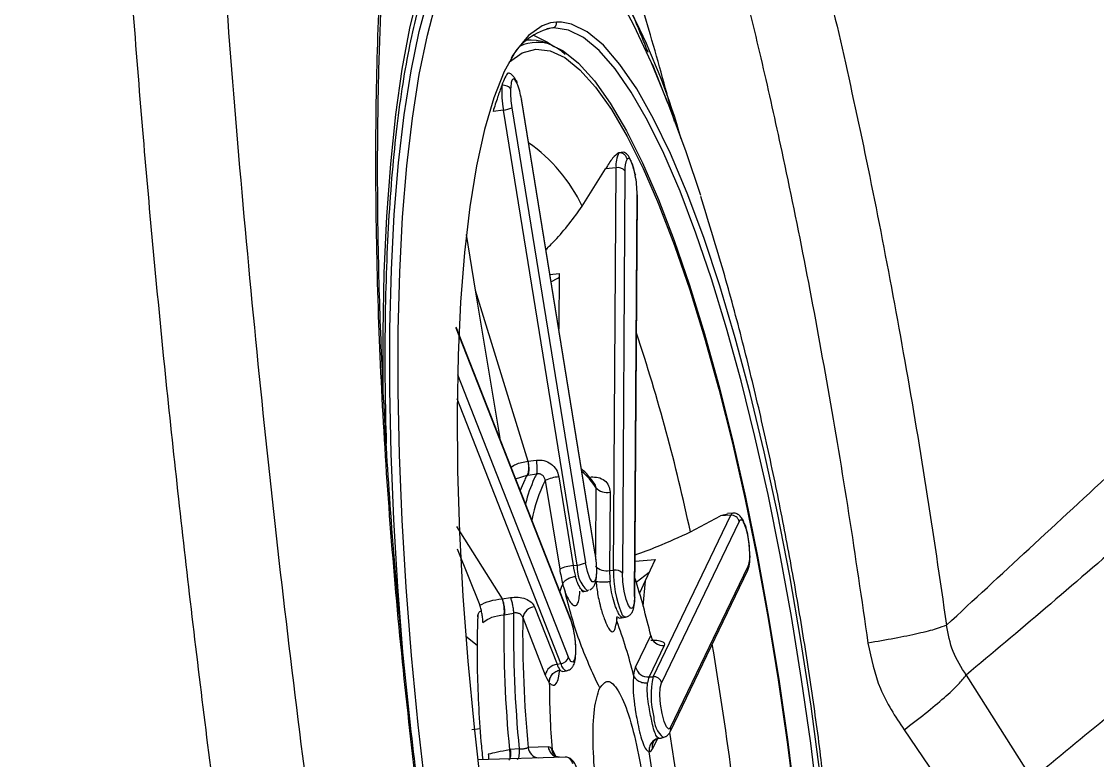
# Model space of a CAD drawing. Extents: x 943 to 1030, y 781 to 934.
# Drawn here: x 951.505 to 954.291, y 840.572 to 842.485 of the extents above; entities that cross this region are included whole.
import ezdxf

# ---------------------------------------------------------------- set-up
doc = ezdxf.new("R2010")
doc.units = 0
doc.header["$MEASUREMENT"] = 0
doc.layers.add('1', color=4, linetype='Continuous')

# ---------------------------------------------------------------- blocks, each defined once
blk = doc.blocks.new('AIRA')
at = {"layer": '1', "color": 3, "linetype": 'Continuous', "lineweight": 25}
for p, q in [((9.7031, 39.303), (9.6875, 39.3008)), ((9.7125, 39.3178), (9.6969, 39.3156)), ((9.7258, 39.3178), (9.7125, 39.3178)), ((10.0015, 39.1083), (9.9618, 39.2092)), ((9.8128, 37.9401), (9.6217, 39.1183)), ((9.8132, 37.9408), (9.6221, 39.1191)), ((9.5753, 39.0902), (9.5484, 39.0865)), ((9.7664, 37.9119), (9.5753, 39.0902)), ((9.5972, 39.096), (9.7883, 37.9178)), ((9.8858, 38.9811), (9.8742, 38.9797)), ((9.7793, 38.841), (9.8401, 38.9379)), ((9.8671, 38.9405), (9.8401, 38.9379)), ((9.8606, 37.8986), (9.8671, 38.9405)), ((9.8901, 38.9332), (9.8836, 37.8913)), ((9.915, 37.8303), (9.9215, 38.8722)), ((9.9157, 37.8278), (9.9222, 38.8697)), ((9.4791, 38.7679), (9.5025, 38.6235)), ((9.6958, 38.6647), (9.7198, 38.6667)), ((9.7139, 38.6531), (9.6989, 38.6457)), ((9.7198, 38.6667), (9.7189, 38.5308)), ((9.5025, 38.6235), (9.6389, 38.1807)), ((9.5025, 38.6235), (9.566, 38.2403)), ((9.7496, 37.7692), (9.4532, 38.525)), ((9.7488, 37.7739), (9.4533, 38.5276)), ((9.7189, 38.5308), (9.7189, 38.5224)), ((9.4565, 38.4057), (9.7434, 37.6739)), ((9.7244, 37.6566), (9.4555, 38.3425)), ((9.6389, 38.1807), (9.6606, 38.1836)), ((9.607, 38.1356), (9.6368, 38.1449)), ((9.6387, 38.1451), (9.6368, 38.1449)), ((9.6387, 38.1451), (9.6618, 38.1484)), ((9.6837, 38.131), (9.721, 37.9012)), ((9.7188, 38.1404), (9.756, 37.9105)), ((9.8146, 38.1126), (9.8136, 37.9383)), ((9.8515, 38.1008), (9.8502, 37.8976)), ((9.9629, 37.6229), (10.164, 38.041)), ((10.0595, 37.9979), (10.1371, 38.039)), ((10.1554, 38.0439), (10.1371, 38.039)), ((10.164, 38.041), (10.1371, 38.039)), ((10.1694, 38.0461), (10.1553, 38.0451)), ((9.4541, 38.0115), (9.5719, 37.8242)), ((10.1857, 38.025), (9.9847, 37.6069)), ((9.4555, 37.954), (9.5139, 37.808)), ((9.756, 37.9105), (9.7664, 37.9119)), ((9.9163, 37.9222), (9.9687, 37.9259)), ((9.9687, 37.9259), (9.9425, 37.8714)), ((10.0084, 37.4912), (10.2094, 37.9092)), ((9.8502, 37.8976), (9.8606, 37.8986)), ((9.9528, 37.8928), (9.9195, 37.8672)), ((10.0071, 37.4802), (10.2081, 37.8983)), ((9.7823, 37.8435), (9.7931, 37.8454)), ((9.7955, 37.8467), (9.7931, 37.8454)), ((9.9425, 37.8714), (9.9279, 37.8392)), ((9.9425, 37.8714), (9.9366, 37.8054)), ((9.5719, 37.8242), (9.5934, 37.8278)), ((9.6558, 37.8037), (9.7142, 37.6549)), ((9.5785, 37.7834), (9.5767, 37.7833)), ((9.5785, 37.7834), (9.6014, 37.7873)), ((9.6254, 37.776), (9.6837, 37.6271)), ((9.881, 37.7753), (9.8918, 37.7773)), ((9.5075, 37.7035), (9.4778, 37.7273)), ((9.9177, 37.6477), (9.9569, 37.7293)), ((9.9918, 37.7037), (9.9526, 37.6221)), ((9.7142, 37.6549), (9.7244, 37.6566)), ((9.7282, 37.6361), (9.739, 37.638)), ((9.9526, 37.6221), (9.9629, 37.6229)), ((10.7739, 37.627), (10.9439, 37.3585)), ((9.4939, 37.4861), (9.5149, 37.4888)), ((10.6129, 37.4854), (10.7719, 37.2516)), ((9.9733, 37.4614), (9.961, 37.4358)), ((9.9789, 37.4637), (9.989, 37.4655)), ((9.5911, 37.4337), (9.5929, 37.434)), ((9.6159, 37.4358), (9.5929, 37.434)), ((9.6914, 37.4415), (9.6392, 37.4397)), ((9.7351, 37.4147), (9.5084, 37.4072))]:
    blk.add_line(p, q, dxfattribs=at)
at = {"layer": '1', "color": 3, "linetype": 'Continuous', "lineweight": 25, "flags": 128}
for points in [[(9.7523, 39.5923), (9.72, 39.628), (9.6758, 39.6663), (9.6326, 39.6909), (9.5908, 39.7018), (9.5506, 39.6989), (9.5122, 39.6821), (9.4759, 39.6516), (9.4419, 39.6075), (9.4104, 39.5502), (9.3815, 39.4799), (9.3555, 39.3971), (9.3324, 39.3022), (9.3125, 39.1958), (9.2957, 39.0785), (9.2824, 38.9511), (9.2724, 38.8142), (9.2659, 38.6686), (9.2629, 38.5153), (9.2634, 38.355), (9.2634, 38.353)], [(9.6689, 39.6204), (9.6868, 39.6107), (9.7304, 39.5777), (9.7751, 39.5309), (9.8204, 39.4706), (9.8661, 39.3972), (9.9119, 39.3112), (9.9576, 39.2131), (10.0028, 39.1034), (10.0474, 38.9829), (10.0853, 38.8701)], [(9.3149, 37.6875), (9.3018, 37.8552), (9.2914, 38.0299), (9.2844, 38.2004), (9.2811, 38.3656), (9.2814, 38.5244), (9.2852, 38.676), (9.2927, 38.8193), (9.3037, 38.9535), (9.3182, 39.0778), (9.3361, 39.1913), (9.3573, 39.2935), (9.3816, 39.3836), (9.4089, 39.4612), (9.439, 39.5257), (9.4717, 39.5768), (9.4726, 39.5779)], [(9.3748, 37.3187), (9.3543, 37.4986), (9.3371, 37.6775), (9.3232, 37.8544), (9.3128, 38.0281), (9.3059, 38.1975), (9.3026, 38.3617), (9.3028, 38.5196), (9.3067, 38.6702), (9.3141, 38.8126), (9.3251, 38.946), (9.3395, 39.0695), (9.3572, 39.1824), (9.3783, 39.284), (9.4024, 39.3736), (9.4296, 39.4507), (9.4405, 39.4764)], [(9.6969, 39.3156), (9.6753, 39.3079), (9.6402, 39.2831), (9.6074, 39.2436), (9.5774, 39.1896), (9.5502, 39.1217), (9.5262, 39.0402), (9.5054, 38.9458), (9.488, 38.8393), (9.4743, 38.7214), (9.4642, 38.5931), (9.4578, 38.4553), (9.4552, 38.3091), (9.4565, 38.1555), (9.4616, 37.9959), (9.4704, 37.8312), (9.483, 37.6629), (9.4991, 37.4922), (9.5187, 37.3204)], [(10.3916, 37.2848), (10.3711, 37.4506), (10.3476, 37.6156), (10.3213, 37.7787), (10.2922, 37.9387), (10.2606, 38.0944), (10.2268, 38.2448), (10.1909, 38.3887), (10.1533, 38.5251), (10.1142, 38.6531), (10.0739, 38.7717), (10.0327, 38.8801), (9.9909, 38.9774), (9.9487, 39.0631), (9.9065, 39.1364), (9.8646, 39.1969), (9.8233, 39.2441), (9.7828, 39.2777), (9.7435, 39.2974), (9.7057, 39.3032)], [(10.3951, 37.3753), (10.3722, 37.5469), (10.346, 37.7169), (10.3169, 37.8842), (10.2851, 38.0474), (10.2508, 38.2052), (10.2142, 38.3566), (10.1757, 38.5002), (10.1355, 38.6351), (10.094, 38.7602), (10.0514, 38.8746), (10.0081, 38.9773), (9.9644, 39.0676), (9.9206, 39.1448), (9.8771, 39.2084), (9.8343, 39.2578), (9.7923, 39.2927), (9.7517, 39.3127), (9.7258, 39.3178)], [(9.6512, 39.2847), (9.6891, 39.2663), (9.7059, 39.2543)], [(9.5893, 39.2133), (9.591, 39.215), (9.6241, 39.2382), (9.6592, 39.2478), (9.696, 39.2437), (9.7342, 39.2258), (9.7736, 39.1944), (9.8139, 39.1496), (9.8548, 39.0917), (9.896, 39.0213), (9.9372, 38.9387), (9.9746, 38.8532)], [(9.7019, 39.2577), (9.7304, 39.2432), (9.7701, 39.2114), (9.8108, 39.1662), (9.8521, 39.1078), (9.8937, 39.0367), (9.9353, 38.9534), (9.9766, 38.8584), (10.0173, 38.7525), (10.0571, 38.6364), (10.0958, 38.511), (10.133, 38.3771), (10.1685, 38.2358), (10.202, 38.088), (10.2333, 37.9348), (10.2622, 37.7773), (10.2884, 37.6167), (10.3118, 37.4541), (10.3322, 37.2907)], [(9.6221, 39.1191), (9.6221, 39.119), (9.6217, 39.1183)], [(9.9222, 38.8697), (9.9221, 38.8704), (9.9215, 38.8722)], [(9.9746, 38.8532), (9.9782, 38.8446), (10.0185, 38.7397), (10.058, 38.6247), (10.0963, 38.5004), (10.1331, 38.3678), (10.1683, 38.2278), (10.2015, 38.0813), (10.2325, 37.9296), (10.2611, 37.7736), (10.2871, 37.6144), (10.3103, 37.4533), (10.3305, 37.2914), (10.3476, 37.1298), (10.3614, 36.9698), (10.3719, 36.8124), (10.3789, 36.6588), (10.3825, 36.5102), (10.3826, 36.3675), (10.3792, 36.2318), (10.3723, 36.1041), (10.362, 35.9853), (10.3484, 35.8763), (10.3316, 35.7785)], [(9.6305, 38.1328), (9.6236, 38.1171), (9.619, 38.105)], [(9.8128, 37.9401), (9.8157, 37.916), (9.8162, 37.8939), (9.8144, 37.8771), (9.8104, 37.8682), (9.805, 37.8685), (9.7988, 37.8781), (9.793, 37.8954), (9.7883, 37.9178)], [(9.8128, 37.9401), (9.8132, 37.9407), (9.8132, 37.9408)], [(9.915, 37.8303), (9.9137, 37.8121), (9.9102, 37.8013), (9.905, 37.7995), (9.899, 37.8071), (9.893, 37.8228), (9.8879, 37.8444), (9.8846, 37.8684), (9.8836, 37.8913)], [(9.915, 37.8303), (9.9156, 37.8285), (9.9157, 37.8278)], [(9.7496, 37.7692), (9.7552, 37.7505), (9.7596, 37.7274), (9.7619, 37.7034), (9.7619, 37.6822), (9.7596, 37.667), (9.7552, 37.6601), (9.7496, 37.6625), (9.7434, 37.6739)], [(9.7496, 37.7692), (9.7494, 37.772), (9.7488, 37.7739)], [(10.0084, 37.4912), (10.0035, 37.4873), (9.9976, 37.4929), (9.9915, 37.507), (9.9862, 37.5275), (9.9824, 37.5513), (9.9808, 37.5747), (9.9816, 37.5943), (9.9847, 37.6069)], [(9.978, 37.4636), (9.9788, 37.4637), (9.9789, 37.4637)]]:
    blk.add_lwpolyline(points, dxfattribs=at)
at = {"layer": '1', "color": 3, "linetype": 'Continuous', "lineweight": 25}
for centre, radius, start, end in [((8.2988, 38.5199), 1.8063, 15.939, 36.4181), ((9.7334, 39.1486), 0.1574, 101.1135, 151.1316), ((9.7012, 39.3146), 0.0118, 279.1399, 15.7414), ((9.7091, 39.2063), 0.0969, 92.0131, 93.5795), ((9.6629, 39.1637), 0.1018, 67.4534, 115.8278), ((9.6419, 39.1362), 0.1353, 46.3136, 93.6744), ((9.8902, 39.1435), 0.3194, 178.1024, 189.615), ((9.4599, 39.0962), 0.1633, 7.7769, 22.8343), ((9.8366, 39.1365), 0.2428, 178.1024, 189.615), ((9.5706, 39.1518), 0.0618, 274.3099, 295.4577), ((9.392, 38.6551), 0.4297, 25.6353, 54.6532), ((9.9406, 38.9475), 0.0738, 154.0935, 185.3764), ((9.9459, 38.9385), 0.0561, 154.0935, 185.3764), ((9.8721, 38.9165), 0.0245, 42.822, 101.8376), ((9.6592, 38.8715), 0.2623, 0.1603, 11.0869), ((5.3781, 37.0038), 4.7858, 11.9891, 18.3743), ((9.5705, 38.1631), 0.0924, 350.8888, 12.8485), ((9.6449, 38.0033), 0.2019, 32.7565, 48.5416), ((9.807, 38.0482), 0.1958, 150.3886, 154.4015), ((9.9895, 37.9826), 0.3677, 155.357, 166.13), ((10.0296, 37.9577), 0.3869, 153.386, 169.5149), ((9.8311, 38.0517), 0.195, 150.2639, 154.4068), ((9.7262, 38.0417), 0.0989, 94.3099, 115.4577), ((9.8434, 38.1392), 0.0392, 222.822, 281.8376), ((10.1709, 38.0391), 0.00715, 101.7124, 164.5558), ((10.1656, 38.0204), 0.0207, 12.9452, 94.516), ((10.1912, 38.0224), 0.00608, 356.9061, 154.0938), ((10.1251, 37.9361), 0.0885, 342.3533, 5.2128), ((9.7635, 37.8119), 0.0989, 94.3099, 115.4577), ((10.1491, 37.9696), 0.4335, 189.0768, 194.2599), ((10.0659, 37.96), 0.3138, 189.0768, 194.2598), ((9.8465, 37.9055), 0.0804, 175.3805, 228.3462), ((9.7617, 37.9736), 0.0618, 274.3099, 295.4577), ((9.8422, 37.936), 0.0392, 222.822, 281.8376), ((10.1926, 37.9057), 0.0172, 334.4832, 11.9224), ((10.1561, 37.8968), 0.3059, 179.8442, 185.1171), ((10.1443, 37.8932), 0.2838, 178.9112, 201.8051), ((9.8656, 37.8746), 0.0245, 42.822, 101.8376), ((7.7023, 37.1917), 2.3179, 13.4115, 17.2428), ((9.9176, 37.7776), 0.2071, 155.6853, 161.3351), ((9.6594, 37.7693), 0.0346, 95.8913, 168.8079), ((12.7468, 37.7389), 3.1705, 179.1989, 185.5248), ((12.7711, 37.742), 3.1699, 179.1801, 185.5436), ((12.7249, 37.7354), 3.0998, 179.2497, 185.474), ((9.7066, 37.7905), 0.164, 351.5236, 354.803), ((8.6774, 37.3181), 1.273, 14.0257, 20.6144), ((9.8943, 37.791), 0.0139, 193.0117, 259.4696), ((9.9892, 37.7367), 0.0331, 192.9452, 274.516), ((2.6057, 36.4127), 7.6211, 4.33557, 9.77771), ((9.7177, 37.6204), 0.0346, 95.8913, 168.8079), ((9.77, 37.6749), 0.0593, 199.7242, 215.5457), ((9.7222, 37.6781), 0.0217, 275.8913, 348.8079), ((9.7463, 37.6588), 0.022, 185.7176, 250.6959), ((9.7609, 37.6548), 0.082, 199.7232, 215.5503), ((9.9856, 37.6193), 0.0736, 157.2691, 174.2786), ((9.95, 37.6551), 0.0331, 192.9452, 274.5161), ((10.0017, 37.6016), 0.0533, 157.2678, 174.2747), ((10.1804, 37.5747), 0.2228, 167.4837, 194.6301), ((9.9645, 37.6023), 0.0207, 12.9452, 94.516), ((11.8033, 37.6076), 2.1091, 180.0111, 184.7126), ((10.0359, 37.519), 0.0711, 180.4895, 228.7735), ((9.9915, 37.4876), 0.0172, 334.4275, 11.9227), ((6.2521, 36.8765), 3.8025, 5.0031, 9.1128), ((9.6702, 37.4432), 0.0311, 186.3872, 261.5315), ((9.6892, 37.428), 0.0137, 27.559, 80.8088), ((9.7224, 37.445), 0.0312, 186.5452, 261.3735), ((9.9515, 37.4386), 0.00991, 277.6336, 344.0667), ((7.4114, 37.024), 2.5734, 4.9316, 9.0479), ((9.9879, 37.4415), 0.0275, 154.3889, 191.9229), ((9.7356, 37.3953), 0.0194, 6.3063, 91.2759)]:
    blk.add_arc(centre, radius, start, end, dxfattribs=at)
for points, knots in [([(9.1925, 46.6106), (9.1401, 46.274), (9.0354, 45.6008), (8.9206, 44.5851), (8.8368, 43.5666), (8.7863, 42.5458), (8.769, 41.5239), (8.7886, 40.5021), (8.8442, 39.4816), (8.9321, 38.4634), (9.0461, 37.4478), (9.1416, 36.7732), (9.1893, 36.4359)], [0, 0, 0, 0, 0.1, 0.199999, 0.299999, 0.4, 0.499999, 0.599997, 0.699995, 0.799993, 0.899996, 1, 1, 1, 1]), ([(8.9294, 36.5718), (8.899, 36.7851), (8.8392, 37.2061), (8.7617, 37.8308), (8.6951, 38.4398), (8.6383, 39.0529), (8.5921, 39.6718), (8.5578, 40.2979), (8.5371, 40.913), (8.5303, 41.5142), (8.5362, 42.1133), (8.5536, 42.7222), (8.5843, 43.3555), (8.6284, 43.9927), (8.6852, 44.6249), (8.7536, 45.2433), (8.8332, 45.8596), (8.8967, 46.2686), (8.9284, 46.473)], [0, 0, 0, 0, 0.064999, 0.128309, 0.18993, 0.249863, 0.314092, 0.377158, 0.439063, 0.4998, 0.558558, 0.619822, 0.683591, 0.749862, 0.812527, 0.875106, 0.937597, 1, 1, 1, 1]), ([(9.4567, 36.6162), (9.4373, 36.7342), (9.3986, 36.9692), (9.3504, 37.3273), (9.3101, 37.6855), (9.2791, 38.041), (9.2576, 38.3896), (9.2458, 38.7277), (9.2438, 39.0527), (9.2514, 39.3607), (9.2684, 39.6484), (9.2944, 39.9134), (9.3287, 40.1527), (9.3707, 40.3634), (9.4196, 40.5435), (9.4747, 40.6909), (9.5351, 40.8039), (9.5998, 40.8809), (9.6683, 40.9214), (9.7396, 40.9248), (9.8129, 40.8911), (9.8879, 40.8208), (9.9638, 40.7147), (10.0402, 40.5742), (10.1165, 40.401), (10.1925, 40.1967), (10.2676, 39.9639), (10.3413, 39.7049), (10.4133, 39.4222), (10.4827, 39.1187), (10.5491, 38.7981), (10.6118, 38.4622), (10.6706, 38.1142), (10.7055, 37.8757), (10.7229, 37.7565)], [0, 0, 0, 0, 0.031312, 0.062366, 0.093473, 0.124853, 0.156015, 0.187092, 0.218397, 0.249674, 0.280756, 0.311958, 0.343372, 0.374532, 0.405695, 0.437143, 0.468426, 0.499593, 0.530971, 0.562372, 0.593548, 0.624825, 0.656268, 0.687438, 0.718614, 0.750021, 0.781197, 0.812291, 0.843613, 0.874859, 0.905927, 0.937133, 0.96857, 1, 1, 1, 1]), ([(9.4584, 36.6263), (9.4416, 36.7273), (9.4091, 36.9239), (9.3683, 37.2156), (9.3344, 37.4931), (9.3045, 37.783), (9.2801, 38.079), (9.2626, 38.3736), (9.2522, 38.6512), (9.2485, 38.9085), (9.2508, 39.1433), (9.2573, 39.3445), (9.2667, 39.5187), (9.2783, 39.6704), (9.2912, 39.803), (9.3061, 39.9277), (9.324, 40.0527), (9.3468, 40.1834), (9.3761, 40.3191), (9.4095, 40.441), (9.4386, 40.523), (9.4599, 40.5731), (9.4741, 40.6034), (9.4884, 40.6307), (9.5005, 40.6514), (9.5051, 40.6561), (9.5076, 40.6586)], [0, 0, 0, 0, 0.053484, 0.104052, 0.152088, 0.197885, 0.255385, 0.308026, 0.356147, 0.408327, 0.454396, 0.495285, 0.532811, 0.567136, 0.598352, 0.627458, 0.660849, 0.699396, 0.742636, 0.794213, 0.840462, 0.85947, 0.884872, 0.916814, 0.955187, 1, 1, 1, 1]), ([(9.5198, 40.6615), (9.5281, 40.6671), (9.5573, 40.6867), (9.6031, 40.6842), (9.6547, 40.6655), (9.6996, 40.6336), (9.7458, 40.5866), (9.7905, 40.5266), (9.8356, 40.453), (9.8733, 40.3814), (9.9085, 40.3063), (9.9378, 40.2384), (9.9647, 40.1711), (9.9873, 40.1112), (10.008, 40.0539), (10.0407, 39.9593), (10.0861, 39.8173), (10.1401, 39.6299), (10.1933, 39.4276), (10.2451, 39.2141), (10.3008, 38.9651), (10.3581, 38.6847), (10.416, 38.3707), (10.4706, 38.0455), (10.503, 37.8223), (10.5194, 37.7099)], [0, 0, 0, 0, 0.025694, 0.090253, 0.133793, 0.174653, 0.217597, 0.263719, 0.29931, 0.342919, 0.367956, 0.396628, 0.424209, 0.442603, 0.45943, 0.48195, 0.533977, 0.586858, 0.635796, 0.688331, 0.740031, 0.805011, 0.869492, 0.934266, 1, 1, 1, 1]), ([(10.0185, 39.0604), (9.9979, 39.1364), (9.946, 39.3275), (9.8565, 39.5961), (9.7528, 39.8638), (9.6469, 40.0873), (9.5412, 40.2598), (9.4585, 40.366), (9.413, 40.3956), (9.4008, 40.4035)], [0, 0, 0, 0, 0.109572, 0.27551, 0.441449, 0.607388, 0.773327, 0.939266, 1, 1, 1, 1]), ([(9.2725, 38.2263), (9.2713, 38.276), (9.2688, 38.3775), (9.269, 38.5241), (9.2721, 38.667), (9.2783, 38.8027), (9.2875, 38.9304), (9.2998, 39.0496), (9.3148, 39.1594), (9.3327, 39.2593), (9.3531, 39.3486), (9.3758, 39.4268), (9.4005, 39.4934), (9.4267, 39.5479), (9.4539, 39.59), (9.481, 39.62), (9.5074, 39.6378), (9.5259, 39.6457), (9.5374, 39.645), (9.5402, 39.6448)], [0, 0, 0, 0, 0.059445, 0.121604, 0.183729, 0.245808, 0.307829, 0.369773, 0.431615, 0.493322, 0.554846, 0.616123, 0.677071, 0.737603, 0.797683, 0.857513, 0.917649, 0.980207, 1, 1, 1, 1]), ([(9.9501, 39.2392), (9.9449, 39.2523), (9.9153, 39.3284), (9.8648, 39.4388), (9.8144, 39.5352), (9.7955, 39.5714)], [0, 0, 0, 0, 0.115259, 0.667917, 1, 1, 1, 1]), ([(9.5897, 39.185), (9.5887, 39.1856), (9.5864, 39.1871), (9.5796, 39.1756), (9.5738, 39.1612), (9.571, 39.1541)], [0, 0, 0, 0, 0.258123, 0.635931, 1, 1, 1, 1]), ([(9.6078, 39.1679), (9.6064, 39.1702), (9.6034, 39.1748), (9.5972, 39.182), (9.5928, 39.1846), (9.5898, 39.1864)], [0, 0, 0, 0, 0.238831, 0.485097, 1, 1, 1, 1]), ([(9.571, 39.1541), (9.5674, 39.144), (9.5599, 39.1228), (9.5523, 39.099), (9.5484, 39.0865)], [0, 0, 0, 0, 0.4778238, 1, 1, 1, 1]), ([(9.6104, 39.1596), (9.6083, 39.1636), (9.6052, 39.1692), (9.6014, 39.171), (9.5991, 39.1699), (9.5972, 39.1667), (9.595, 39.1594), (9.5944, 39.1506), (9.5939, 39.1446)], [0, 0, 0, 0, 0.271453, 0.389532, 0.509236, 0.625997, 0.741669, 1, 1, 1, 1]), ([(9.6075, 39.1677), (9.6081, 39.167), (9.6101, 39.1648), (9.6103, 39.1618), (9.6104, 39.1596)], [0, 0, 0, 0, 0.307228, 1, 1, 1, 1]), ([(9.8742, 38.9797), (9.8688, 38.9757), (9.8575, 38.9673), (9.846, 38.948), (9.8401, 38.9379)], [0, 0, 0, 0, 0.477824, 1, 1, 1, 1]), ([(9.9161, 38.9244), (9.9145, 38.9309), (9.911, 38.9443), (9.9048, 38.9619), (9.897, 38.9761), (9.8895, 38.9796), (9.8856, 38.9814)], [0, 0, 0, 0, 0.22867, 0.473195, 0.730455, 1, 1, 1, 1]), ([(9.9166, 38.9219), (9.915, 38.9298), (9.9126, 38.941), (9.9087, 38.9525), (9.906, 38.9587), (9.9032, 38.963), (9.8995, 38.966), (9.8971, 38.9642), (9.8955, 38.963)], [0, 0, 0, 0, 0.271453, 0.389532, 0.509236, 0.625997, 0.741669, 1, 1, 1, 1]), ([(9.9159, 38.9244), (9.9161, 38.9242), (9.9174, 38.9237), (9.917, 38.9227), (9.9166, 38.9219)], [0, 0, 0, 0, 0.187932, 1, 1, 1, 1]), ([(10.4023, 37.3737), (10.401, 37.3849), (10.3925, 37.4576), (10.3735, 37.5917), (10.345, 37.7751), (10.3126, 37.9577), (10.2767, 38.1395), (10.2366, 38.3212), (10.1919, 38.5035), (10.1425, 38.6865), (10.1052, 38.806), (10.0863, 38.8664)], [0, 0, 0, 0, 0.021402, 0.138201, 0.255244, 0.373031, 0.492217, 0.613594, 0.738193, 0.867458, 1, 1, 1, 1]), ([(9.6853, 38.7292), (9.6932, 38.7368), (9.7286, 38.7714), (9.7571, 38.8105), (9.7793, 38.841)], [0, 0, 0, 0, 0.220761, 1, 1, 1, 1]), ([(9.7197, 38.6557), (9.7193, 38.6556), (9.7174, 38.6547), (9.7155, 38.6538), (9.7139, 38.6531)], [0, 0, 0, 0, 0.177414, 1, 1, 1, 1]), ([(9.5953, 38.1656), (9.5991, 38.1682), (9.6121, 38.1768), (9.6278, 38.1791), (9.6389, 38.1807)], [0, 0, 0, 0, 0.297113, 1, 1, 1, 1]), ([(9.6389, 38.1807), (9.6392, 38.179), (9.6396, 38.176), (9.6399, 38.1724), (9.64, 38.1691), (9.6402, 38.1646), (9.6401, 38.1576), (9.6392, 38.1496), (9.6376, 38.1465), (9.6368, 38.1449)], [0, 0, 0, 0, 0.118322, 0.196908, 0.242482, 0.333859, 0.501446, 0.750724, 1, 1, 1, 1]), ([(9.6389, 38.1807), (9.6395, 38.1774), (9.6403, 38.172), (9.6408, 38.1646), (9.6409, 38.1583), (9.6406, 38.1528), (9.6399, 38.148), (9.6391, 38.1462), (9.6387, 38.1451)], [0, 0, 0, 0, 0.222529, 0.354672, 0.500822, 0.680081, 0.822337, 1, 1, 1, 1]), ([(9.6606, 38.1836), (9.6673, 38.1838), (9.6806, 38.1841), (9.6991, 38.1748), (9.7133, 38.1598), (9.717, 38.1469), (9.7188, 38.1404)], [0, 0, 0, 0, 0.249143, 0.498771, 0.748537, 1, 1, 1, 1]), ([(9.8138, 38.1184), (9.809, 38.1253), (9.7972, 38.1426), (9.7848, 38.1544), (9.7774, 38.1614)], [0, 0, 0, 0, 0.401515, 1, 1, 1, 1]), ([(10.7229, 37.7565), (10.7931, 37.8213), (10.9335, 37.9509), (11.088, 38.0938), (11.1653, 38.1652)], [0, 0, 0, 0, 0.499949, 1, 1, 1, 1]), ([(9.6837, 38.131), (9.6835, 38.1324), (9.683, 38.1352), (9.6813, 38.139), (9.6789, 38.1424), (9.676, 38.145), (9.6727, 38.147), (9.668, 38.1488), (9.6642, 38.1486), (9.6618, 38.1484)], [0, 0, 0, 0, 0.136422, 0.268799, 0.397484, 0.522879, 0.645431, 0.765636, 1, 1, 1, 1]), ([(9.8016, 38.1401), (9.8081, 38.1401), (9.8213, 38.1402), (9.8378, 38.1316), (9.8493, 38.1181), (9.8508, 38.1066), (9.8515, 38.1008)], [0, 0, 0, 0, 0.249137, 0.498767, 0.748535, 1, 1, 1, 1]), ([(9.8146, 38.1126), (9.8146, 38.1136), (9.8146, 38.1157), (9.8136, 38.1187), (9.8124, 38.1204), (9.8117, 38.1213)], [0, 0, 0, 0, 0.343212, 0.67625, 1, 1, 1, 1]), ([(10.1954, 38.0292), (10.1934, 38.0325), (10.1899, 38.0382), (10.1812, 38.0443), (10.1735, 38.0469), (10.1699, 38.046), (10.1694, 38.0459)], [0, 0, 0, 0, 0.396043, 0.69909, 0.964599, 1, 1, 1, 1]), ([(10.1973, 38.022), (10.1971, 38.0243), (10.1968, 38.0276), (10.1946, 38.0301), (10.1939, 38.0309)], [0, 0, 0, 0, 0.660646, 1, 1, 1, 1]), ([(10.213, 37.9478), (10.2127, 37.9538), (10.2121, 37.9683), (10.2085, 37.9924), (10.2028, 38.0133), (10.1982, 38.0225), (10.1963, 38.0263)], [0, 0, 0, 0, 0.205133, 0.496838, 0.790368, 1, 1, 1, 1]), ([(10.2132, 37.9441), (10.2128, 37.9522), (10.2122, 37.9637), (10.2101, 37.9796), (10.2082, 37.9902), (10.2059, 37.9999), (10.2023, 38.0118), (10.1993, 38.0179), (10.1973, 38.022)], [0, 0, 0, 0, 0.271453, 0.389532, 0.509236, 0.625997, 0.741669, 1, 1, 1, 1]), ([(9.9164, 37.9383), (9.9358, 37.9454), (9.9875, 37.9642), (10.0319, 37.985), (10.0595, 37.9979)], [0, 0, 0, 0, 0.376143, 1, 1, 1, 1]), ([(11.1968, 37.9876), (11.1235, 37.9241), (10.9769, 37.7973), (10.8415, 37.6837), (10.7739, 37.627)], [0, 0, 0, 0, 0.500116, 1, 1, 1, 1]), ([(9.7993, 37.848), (9.8008, 37.8487), (9.805, 37.8507), (9.8096, 37.8568), (9.8139, 37.866), (9.8166, 37.8802), (9.8173, 37.9023), (9.8157, 37.9244), (9.8138, 37.9369), (9.8132, 37.9408)], [0, 0, 0, 0, 0.051666, 0.138369, 0.245783, 0.440622, 0.679154, 0.897144, 1, 1, 1, 1]), ([(10.2081, 37.8983), (10.2094, 37.9018), (10.2131, 37.9118), (10.2141, 37.9269), (10.2139, 37.9395), (10.2138, 37.9423)], [0, 0, 0, 0, 0.2911425, 0.840247, 1, 1, 1, 1]), ([(9.7857, 37.8448), (9.785, 37.8445), (9.7821, 37.8433), (9.7753, 37.8498), (9.7675, 37.8638), (9.7635, 37.8771), (9.7618, 37.8827)], [0, 0, 0, 0, 0.114114, 0.436917, 0.763278, 1, 1, 1, 1]), ([(9.7289, 37.8628), (9.7298, 37.8594), (9.7317, 37.8524), (9.7338, 37.8463), (9.7348, 37.8433)], [0, 0, 0, 0, 0.497065, 1, 1, 1, 1]), ([(9.7348, 37.8433), (9.7359, 37.8404), (9.739, 37.8324), (9.7452, 37.8197), (9.7508, 37.8123), (9.7565, 37.8077), (9.7618, 37.8058), (9.7678, 37.8106), (9.7714, 37.824), (9.773, 37.8361), (9.7729, 37.8444), (9.7729, 37.8445)], [0, 0, 0, 0, 0.064513, 0.184749, 0.353038, 0.369472, 0.515836, 0.678032, 0.83766, 0.998742, 1, 1, 1, 1]), ([(9.7778, 37.8459), (9.7781, 37.8452), (9.7795, 37.842), (9.7832, 37.8432), (9.786, 37.8442)], [0, 0, 0, 0, 0.22485, 1, 1, 1, 1]), ([(9.8151, 37.8705), (9.8165, 37.8579), (9.8187, 37.8386), (9.8235, 37.8165), (9.8287, 37.7956), (9.8358, 37.773), (9.8423, 37.7581), (9.8479, 37.7476), (9.8505, 37.7438), (9.8528, 37.7417), (9.8528, 37.7416), (9.853, 37.7415), (9.8536, 37.741), (9.8559, 37.7393), (9.8579, 37.7391), (9.8595, 37.7399), (9.86, 37.7402), (9.8619, 37.7417), (9.8654, 37.7477), (9.8675, 37.7593), (9.8688, 37.7663)], [0, 0, 0, 0, 0.136911, 0.209558, 0.249367, 0.383429, 0.504408, 0.510548, 0.62461, 0.624673, 0.625204, 0.626714, 0.632483, 0.655045, 0.744414, 0.745457, 0.753904, 0.777596, 0.867795, 1, 1, 1, 1]), ([(9.8736, 37.7866), (9.8717, 37.7905), (9.8673, 37.7996), (9.8601, 37.8212), (9.8542, 37.8462), (9.8522, 37.8626), (9.8514, 37.8695)], [0, 0, 0, 0, 0.213316, 0.499971, 0.789786, 1, 1, 1, 1]), ([(9.5139, 37.808), (9.5223, 37.812), (9.5392, 37.8202), (9.5609, 37.8229), (9.5719, 37.8242)], [0, 0, 0, 0, 0.49329, 1, 1, 1, 1]), ([(9.5719, 37.8242), (9.5728, 37.8219), (9.5748, 37.8165), (9.5768, 37.8066), (9.5779, 37.7976), (9.5785, 37.7901), (9.5785, 37.7858), (9.5785, 37.7834)], [0, 0, 0, 0, 0.222799, 0.50064, 0.676851, 0.820146, 1, 1, 1, 1]), ([(9.5719, 37.8242), (9.5723, 37.823), (9.573, 37.8211), (9.5737, 37.8181), (9.5744, 37.8154), (9.5752, 37.8113), (9.5763, 37.8039), (9.5771, 37.7935), (9.5768, 37.7867), (9.5767, 37.7833)], [0, 0, 0, 0, 0.118317, 0.196901, 0.242482, 0.33386, 0.501446, 0.750724, 1, 1, 1, 1]), ([(9.5934, 37.8278), (9.6001, 37.8284), (9.6135, 37.8297), (9.6329, 37.825), (9.6486, 37.8162), (9.6534, 37.8079), (9.6558, 37.8037)], [0, 0, 0, 0, 0.249137, 0.498767, 0.748535, 1, 1, 1, 1]), ([(9.8247, 37.5937), (9.8058, 37.6342), (9.768, 37.7153), (9.7459, 37.8006), (9.7348, 37.8433)], [0, 0, 0, 0, 0.499842, 1, 1, 1, 1]), ([(9.8918, 37.7778), (9.8934, 37.778), (9.898, 37.7786), (9.9041, 37.7832), (9.9093, 37.79), (9.9134, 37.8006), (9.9153, 37.8128), (9.9156, 37.8242), (9.9157, 37.8278)], [0, 0, 0, 0, 0.068296, 0.200414, 0.331566, 0.504412, 0.843533, 1, 1, 1, 1]), ([(9.5091, 37.7779), (9.5092, 37.7801), (9.5095, 37.7856), (9.5128, 37.7909), (9.5169, 37.7929), (9.5182, 37.7935)], [0, 0, 0, 0, 0.310669, 0.786548, 1, 1, 1, 1]), ([(9.5221, 37.763), (9.5221, 37.7645), (9.5221, 37.7676), (9.5215, 37.7749), (9.5201, 37.7852), (9.5175, 37.7978), (9.5151, 37.8045), (9.5139, 37.808)], [0, 0, 0, 0, 0.102727, 0.208998, 0.439701, 0.702649, 1, 1, 1, 1]), ([(9.5088, 37.7814), (9.5083, 37.7667), (9.5069, 37.7238), (9.5069, 37.648), (9.5103, 37.5533), (9.5152, 37.4726), (9.5201, 37.4235), (9.5216, 37.4076)], [0, 0, 0, 0, 0.130948, 0.382604, 0.632664, 0.881539, 1, 1, 1, 1]), ([(9.5221, 37.763), (9.5292, 37.7682), (9.5436, 37.7787), (9.5656, 37.7817), (9.5767, 37.7833)], [0, 0, 0, 0, 0.494325, 1, 1, 1, 1]), ([(9.6254, 37.776), (9.625, 37.7771), (9.6242, 37.7793), (9.622, 37.7821), (9.6193, 37.7844), (9.616, 37.7862), (9.6125, 37.7874), (9.6076, 37.7883), (9.6039, 37.7877), (9.6014, 37.7873)], [0, 0, 0, 0, 0.136421, 0.2687977, 0.3974828, 0.5228769, 0.6454292, 0.7656348, 1, 1, 1, 1]), ([(9.7391, 37.6384), (9.7418, 37.6391), (9.7474, 37.6405), (9.7535, 37.6465), (9.7582, 37.6542), (9.7618, 37.6668), (9.7634, 37.6867), (9.762, 37.7146), (9.7581, 37.7417), (9.7533, 37.7617), (9.7499, 37.7711), (9.7488, 37.7739)], [0, 0, 0, 0, 0.056029, 0.11502, 0.17989, 0.278582, 0.466206, 0.617425, 0.775323, 0.932353, 1, 1, 1, 1]), ([(9.8698, 37.7789), (9.8692, 37.7778), (9.8671, 37.7739), (9.8681, 37.7695), (9.8688, 37.7663)], [0, 0, 0, 0, 0.2869532, 1, 1, 1, 1]), ([(9.8719, 37.7769), (9.8726, 37.7762), (9.8745, 37.7739), (9.88, 37.7751), (9.8836, 37.7758)], [0, 0, 0, 0, 0.34061, 1, 1, 1, 1]), ([(9.8833, 37.7763), (9.8818, 37.7765), (9.879, 37.7767), (9.8753, 37.7835), (9.8736, 37.7866)], [0, 0, 0, 0, 0.5380583, 1, 1, 1, 1]), ([(10.7229, 37.7565), (10.7152, 37.7533), (10.6994, 37.7467), (10.6518, 37.7347), (10.5909, 37.7219), (10.5429, 37.7139), (10.5194, 37.7099)], [0, 0, 0, 0, 0.245174, 0.5, 0.754826, 1, 1, 1, 1]), ([(10.7739, 37.627), (10.7612, 37.6468), (10.7359, 37.6864), (10.7272, 37.7331), (10.7229, 37.7565)], [0, 0, 0, 0, 0.5008826, 1, 1, 1, 1]), ([(9.9569, 37.7293), (9.9572, 37.7295), (9.9576, 37.7299), (9.9572, 37.7303), (9.957, 37.7305)], [0, 0, 0, 0, 0.507523, 1, 1, 1, 1]), ([(9.9572, 37.7177), (9.9612, 37.7178), (9.9716, 37.7182), (9.9841, 37.7155), (9.9929, 37.7105), (9.9922, 37.706), (9.9918, 37.7037)], [0, 0, 0, 0, 0.172356, 0.447513, 0.722821, 1, 1, 1, 1]), ([(10.5194, 37.7099), (10.5278, 37.6696), (10.5446, 37.5887), (10.5901, 37.5199), (10.6129, 37.4854)], [0, 0, 0, 0, 0.498005, 1, 1, 1, 1]), ([(10.9439, 37.3585), (11.0103, 37.4126), (11.1415, 37.5197), (11.2808, 37.6374), (11.3496, 37.6955)], [0, 0, 0, 0, 0.506078, 1, 1, 1, 1]), ([(9.6942, 37.6072), (9.6974, 37.6042), (9.7028, 37.5992), (9.7085, 37.6018), (9.711, 37.6044), (9.7117, 37.6052), (9.7118, 37.6055), (9.7119, 37.6055), (9.7143, 37.6087), (9.7187, 37.6179), (9.7204, 37.6339), (9.7213, 37.6418)], [0, 0, 0, 0, 0.269344, 0.454236, 0.501832, 0.514494, 0.518045, 0.519126, 0.519745, 0.760639, 1, 1, 1, 1]), ([(9.7294, 37.6374), (9.7287, 37.6369), (9.7262, 37.6354), (9.7236, 37.6383), (9.7218, 37.6404)], [0, 0, 0, 0, 0.306449, 1, 1, 1, 1]), ([(9.9124, 37.6266), (9.9117, 37.6174), (9.9103, 37.5998), (9.9123, 37.5715), (9.915, 37.5493), (9.9178, 37.5305), (9.9205, 37.5151), (9.9226, 37.5046), (9.9251, 37.4922), (9.9298, 37.4718), (9.9369, 37.4487), (9.9448, 37.4321), (9.9501, 37.4299), (9.9528, 37.4287)], [0, 0, 0, 0, 0.137876, 0.264145, 0.324891, 0.385381, 0.469808, 0.493901, 0.50601, 0.614956, 0.744105, 0.866988, 1, 1, 1, 1]), ([(10.6129, 37.4854), (10.6318, 37.4998), (10.6703, 37.5289), (10.7185, 37.5694), (10.7559, 37.6042), (10.768, 37.6195), (10.7739, 37.627)], [0, 0, 0, 0, 0.245341, 0.5, 0.754659, 1, 1, 1, 1]), ([(8.9748, 36.0821), (8.9556, 36.0878), (8.9173, 36.0994), (8.8153, 36.1307), (8.6825, 36.1726), (8.5176, 36.226), (8.324, 36.2905), (8.1041, 36.3658), (7.8609, 36.4515), (7.5974, 36.5473), (7.3163, 36.6525), (7.0205, 36.7665), (6.7126, 36.8887), (6.3597, 37.0326), (5.9607, 37.2005), (5.5177, 37.3949), (5.2206, 37.5334), (5.0721, 37.6027)], [0, 0, 0, 0, 0.062495, 0.124991, 0.187487, 0.249984, 0.312482, 0.374982, 0.437483, 0.499985, 0.562489, 0.624993, 0.687499, 0.750006, 0.833336, 0.916667, 1, 1, 1, 1]), ([(9.9576, 37.5173), (9.9562, 37.5241), (9.9531, 37.5399), (9.9492, 37.5661), (9.9474, 37.5902), (9.9483, 37.6019), (9.9487, 37.6069)], [0, 0, 0, 0, 0.213316, 0.499971, 0.789786, 1, 1, 1, 1]), ([(8.9294, 36.5718), (8.9087, 36.5783), (8.8673, 36.5913), (8.7783, 36.6197), (8.6679, 36.6556), (8.5321, 36.7004), (8.3688, 36.7557), (8.1902, 36.8177), (8.0019, 36.8847), (7.8104, 36.9543), (7.5956, 37.0338), (7.3569, 37.1243), (7.0954, 37.226), (6.8151, 37.338), (6.5223, 37.4576), (6.3241, 37.5416), (6.2249, 37.5836)], [0, 0, 0, 0, 0.083362, 0.166723, 0.250081, 0.333439, 0.416784, 0.500124, 0.562633, 0.625136, 0.687631, 0.750115, 0.812589, 0.875057, 0.937525, 1, 1, 1, 1]), ([(10.9844, 37.2344), (11.052, 37.2882), (11.1855, 37.3944), (11.3274, 37.5107), (11.3973, 37.5681)], [0, 0, 0, 0, 0.506689, 1, 1, 1, 1]), ([(9.978, 37.4636), (9.9765, 37.4642), (9.9729, 37.4656), (9.9673, 37.4774), (9.962, 37.496), (9.9589, 37.511), (9.9576, 37.5173)], [0, 0, 0, 0, 0.210244, 0.499872, 0.786861, 1, 1, 1, 1]), ([(9.9631, 37.4534), (9.9634, 37.4539), (9.9639, 37.455), (9.9703, 37.4615), (9.979, 37.4642), (9.9841, 37.4641), (9.9848, 37.4641)], [0, 0, 0, 0, 0.272208, 0.566908, 0.938312, 1, 1, 1, 1]), ([(9.9891, 37.466), (9.9917, 37.4666), (9.9972, 37.4679), (10.0034, 37.4737), (10.0058, 37.478), (10.0071, 37.4802)], [0, 0, 0, 0, 0.304296, 0.639925, 1, 1, 1, 1]), ([(9.5911, 37.4337), (9.58, 37.4315), (9.5581, 37.4271), (9.5434, 37.4239), (9.5361, 37.4224)], [0, 0, 0, 0, 0.505657, 1, 1, 1, 1]), ([(9.5929, 37.434), (9.5931, 37.4313), (9.5935, 37.4265), (9.5935, 37.4199), (9.593, 37.4133), (9.5916, 37.4078), (9.59, 37.407), (9.5893, 37.4066)], [0, 0, 0, 0, 0.181756, 0.326049, 0.501529, 0.765817, 1, 1, 1, 1]), ([(9.5911, 37.4337), (9.5915, 37.43), (9.5924, 37.4228), (9.5923, 37.4142), (9.5917, 37.4093), (9.5911, 37.4086), (9.5911, 37.4086)], [0, 0, 0, 0, 0.330754, 0.6615018, 0.9953144, 1, 1, 1, 1]), ([(9.6159, 37.4358), (9.6184, 37.4358), (9.6221, 37.4358), (9.627, 37.4363), (9.6305, 37.4368), (9.6336, 37.4374), (9.6362, 37.438), (9.6382, 37.4388), (9.6389, 37.4394), (9.6392, 37.4397)], [0, 0, 0, 0, 0.235019, 0.355417, 0.478054, 0.603412, 0.731934, 0.864014, 1, 1, 1, 1]), ([(9.7112, 37.4164), (9.7112, 37.4165), (9.7078, 37.4253), (9.7045, 37.4298), (9.7013, 37.4343)], [0, 0, 0, 0, 0.0176763, 1, 1, 1, 1]), ([(9.7087, 37.4175), (9.7069, 37.4194), (9.7026, 37.4241), (9.7018, 37.4306), (9.7013, 37.4343)], [0, 0, 0, 0, 0.423506, 1, 1, 1, 1]), ([(9.5361, 37.4224), (9.5362, 37.4207), (9.5365, 37.4173), (9.5366, 37.4122), (9.5363, 37.4095), (9.5361, 37.4081)], [0, 0, 0, 0, 0.312314, 0.634125, 1, 1, 1, 1]), ([(9.7202, 37.4144), (9.7171, 37.4148), (9.7107, 37.4156), (9.7064, 37.4196), (9.7064, 37.4196), (9.7065, 37.4196)], [0, 0, 0, 0, 0.359051, 0.753659, 1, 1, 1, 1]), ([(9.7755, 37.3431), (9.7753, 37.3451), (9.7741, 37.3561), (9.7694, 37.3753), (9.7629, 37.3938), (9.7561, 37.4051), (9.7475, 37.4124), (9.7399, 37.4147), (9.7359, 37.4147), (9.7351, 37.4147)], [0, 0, 0, 0, 0.055093, 0.302805, 0.56297, 0.751064, 0.869941, 0.975957, 1, 1, 1, 1])]:
    blk.add_open_spline(points, degree=3, knots=knots, dxfattribs=at)
for points in [[(9.5939, 39.1446), (9.593, 39.146), (9.5913, 39.149), (9.5855, 39.1523), (9.5785, 39.1543), (9.5735, 39.1542), (9.571, 39.1541)], [(9.8955, 38.963), (9.8948, 38.9654), (9.8934, 38.9701), (9.8882, 38.9758), (9.8815, 38.9794), (9.8766, 38.9796), (9.8742, 38.9797)], [(9.7289, 37.8628), (9.7298, 37.8649), (9.7317, 37.8692), (9.7396, 37.8753), (9.75, 37.8803), (9.7579, 37.8819), (9.7618, 37.8827)], [(9.8151, 37.8705), (9.8164, 37.87), (9.8192, 37.8689), (9.8282, 37.8682), (9.8395, 37.8683), (9.8474, 37.8691), (9.8514, 37.8695)], [(9.5934, 37.8278), (9.5944, 37.8251), (9.5963, 37.8197), (9.5988, 37.8089), (9.6007, 37.7974), (9.6012, 37.7907), (9.6014, 37.7873)], [(9.6942, 37.6072), (9.6945, 37.611), (9.695, 37.6186), (9.7012, 37.629), (9.7103, 37.6371), (9.7179, 37.6393), (9.7218, 37.6404)], [(9.9124, 37.6266), (9.9138, 37.6237), (9.9165, 37.6179), (9.9255, 37.6111), (9.9368, 37.6069), (9.9447, 37.6069), (9.9487, 37.6069)], [(9.9293, 37.0817), (9.9225, 37.073), (9.909, 37.0558), (9.8816, 37.0832), (9.8541, 37.1467), (9.83, 37.2399), (9.813, 37.348), (9.8059, 37.4538), (9.809, 37.5447), (9.8195, 37.5774), (9.8247, 37.5937)], [(9.8247, 37.5937), (9.8315, 37.6024), (9.845, 37.6196), (9.8724, 37.5921), (9.8999, 37.5287), (9.924, 37.4355), (9.941, 37.3274), (9.9481, 37.2216), (9.945, 37.1306), (9.9345, 37.098), (9.9293, 37.0817)], [(9.978, 37.4636), (9.9742, 37.4625), (9.9667, 37.4602), (9.9581, 37.4517), (9.9527, 37.4408), (9.9528, 37.4328), (9.9528, 37.4287)], [(9.6159, 37.4358), (9.616, 37.4321), (9.6161, 37.4247), (9.615, 37.4157), (9.6133, 37.4095), (9.6116, 37.4086), (9.6107, 37.4082)]]:
    blk.add_open_spline(points, degree=3, dxfattribs=at)

msp = doc.modelspace()

# ---------------------------------------------------------------- block references
at = {"layer": '1'}
msp.add_blockref('AIRA', (943.1775, 803.1658), dxfattribs=at)

doc.saveas('drawing.dxf')
